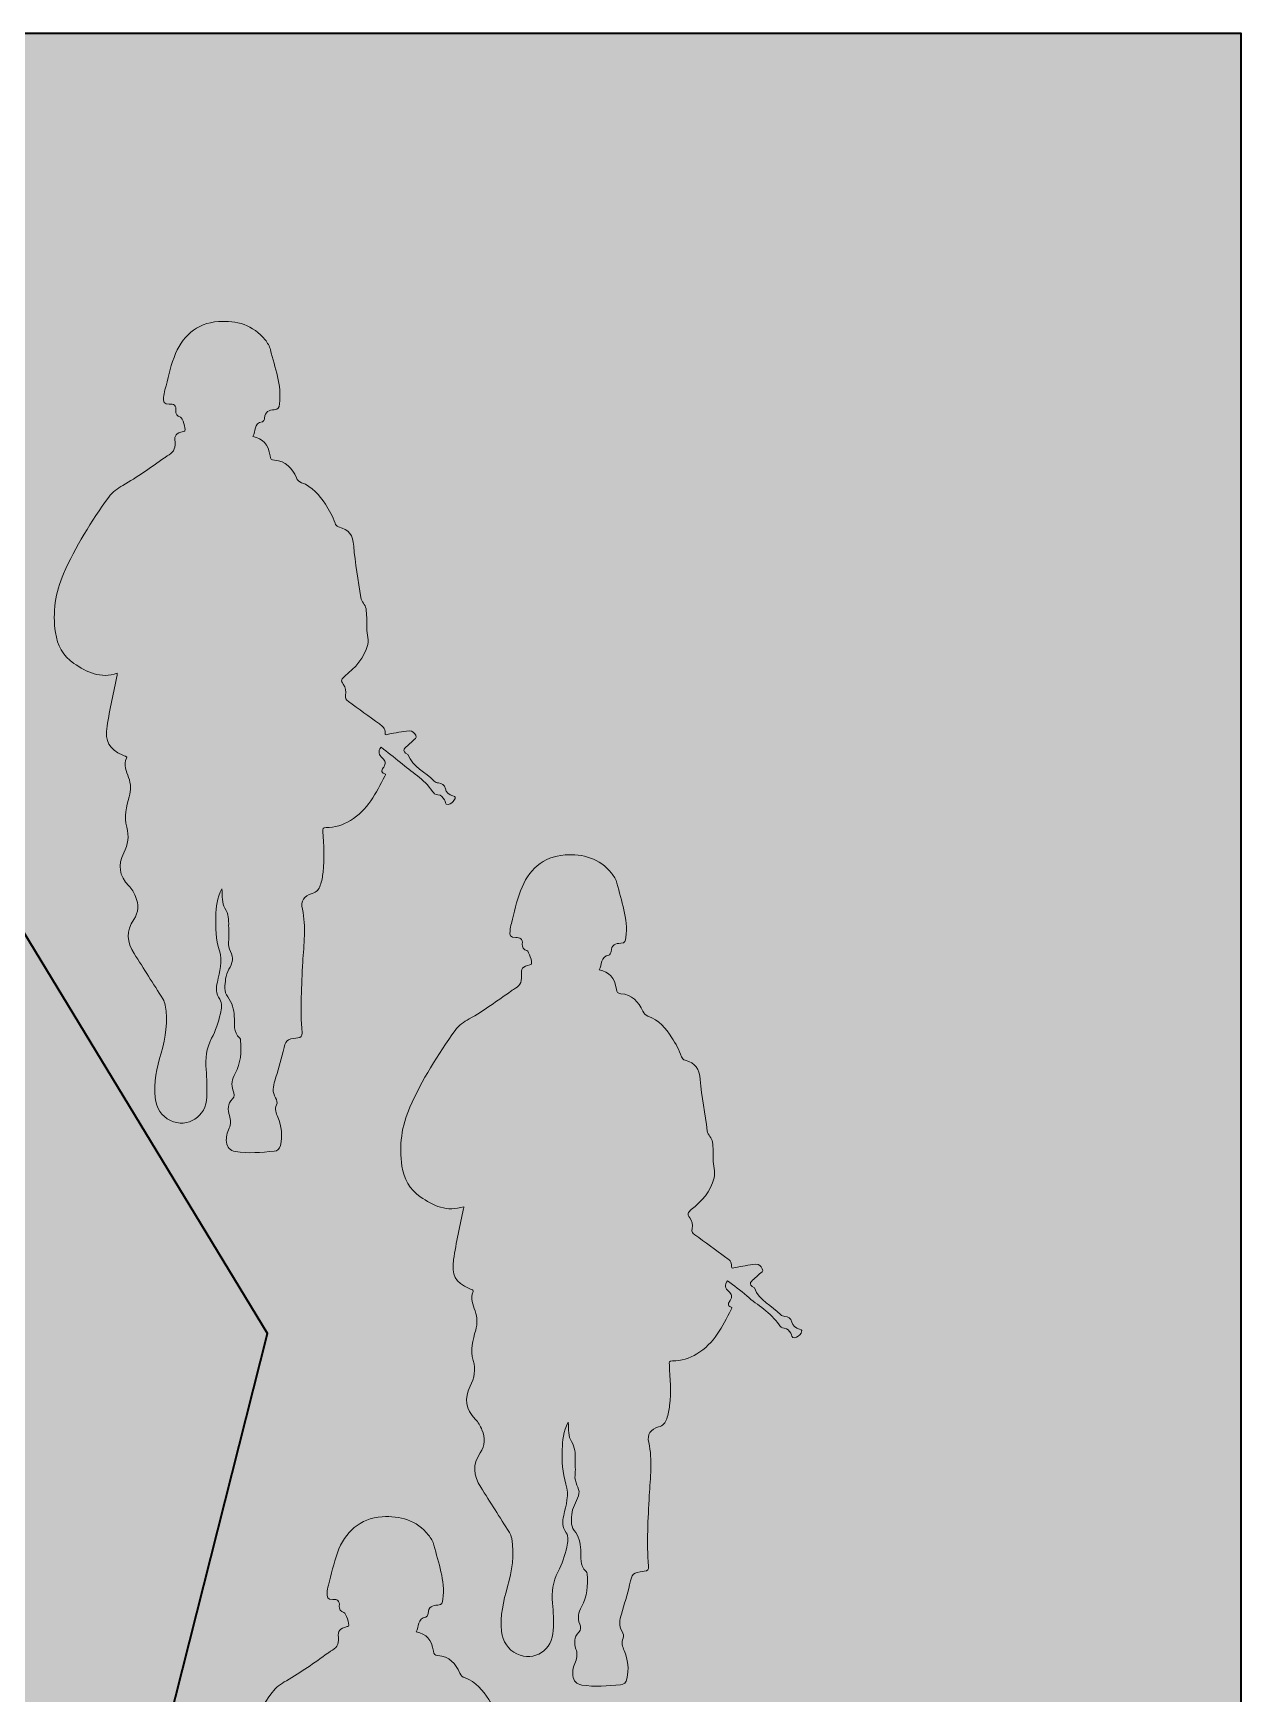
# Model space of a CAD drawing. Header units: centimetres. Extents: x 0 to 30, y -30 to 0.
# Drawn here: x 19.02 to 29.97, y -15.06 to -0.02 of the extents above; entities that cross this region are included whole.
import ezdxf

# ---------------------------------------------------------------- set-up
doc = ezdxf.new("R2010")
doc.units = ezdxf.units.CM
doc.header["$MEASUREMENT"] = 0
doc.layers.add('Layer 1', color=7, linetype='Continuous', lineweight=0)

msp = doc.modelspace()

# ---------------------------------------------------------------- hatches: boundary and pattern name
at = {"layer": 'Layer 1', "transparency": 33554508}
h = msp.add_hatch(color=7, dxfattribs=at)
h.dxf.hatch_style = 2
h.paths.add_polyline_path([(29.968, -30.004), (-0.018, -30.004), (-0.018, -0.018), (29.968, -0.018)])
at = {"layer": 'Layer 1', "transparency": 33554687}
h = msp.add_hatch(color=7, dxfattribs=at)
h.dxf.hatch_style = 2
edge = h.paths.add_edge_path()
edge.add_spline(control_points=[(21.015, -3.672), (21.107, -3.69), (21.154, -3.741), (21.172, -3.848), (21.176, -3.875), (21.18, -3.885), (21.212, -3.887), (21.313, -3.893), (21.371, -3.96), (21.41, -4.045), (21.42, -4.068), (21.432, -4.081), (21.456, -4.09), (21.555, -4.125), (21.618, -4.202), (21.673, -4.286), (21.708, -4.34), (21.739, -4.397), (21.761, -4.457), (21.767, -4.475), (21.774, -4.485), (21.793, -4.49), (21.887, -4.516), (21.923, -4.565), (21.93, -4.664), (21.94, -4.821), (21.974, -4.975), (21.994, -5.131), (21.999, -5.17), (22.036, -5.193), (22.041, -5.233), (22.048, -5.285), (22.048, -5.336), (22.047, -5.387), (22.046, -5.444), (22.068, -5.498), (22.056, -5.555), (22.027, -5.681), (21.942, -5.766), (21.849, -5.844), (21.821, -5.868), (21.807, -5.883), (21.835, -5.917), (21.857, -5.945), (21.862, -5.983), (21.856, -6.016), (21.851, -6.045), (21.86, -6.058), (21.881, -6.072), (21.975, -6.14), (22.069, -6.208), (22.162, -6.276), (22.189, -6.296), (22.219, -6.314), (22.213, -6.359), (22.21, -6.386), (22.236, -6.37), (22.245, -6.368), (22.307, -6.356), (22.369, -6.346), (22.431, -6.339), (22.466, -6.336), (22.478, -6.356), (22.492, -6.379), (22.508, -6.407), (22.478, -6.411), (22.468, -6.425), (22.457, -6.439), (22.442, -6.451), (22.428, -6.463), (22.397, -6.491), (22.352, -6.517), (22.421, -6.553), (22.463, -6.67), (22.582, -6.712), (22.658, -6.795), (22.669, -6.807), (22.683, -6.807), (22.698, -6.811), (22.724, -6.818), (22.753, -6.822), (22.76, -6.863), (22.765, -6.894), (22.793, -6.92), (22.829, -6.927), (22.856, -6.931), (22.852, -6.947), (22.843, -6.962), (22.83, -6.984), (22.81, -7.001), (22.785, -7.005), (22.755, -7.009), (22.762, -6.978), (22.752, -6.964), (22.736, -6.943), (22.723, -6.918), (22.692, -6.918), (22.669, -6.919), (22.652, -6.9), (22.644, -6.888), (22.569, -6.774), (22.449, -6.712), (22.352, -6.625), (22.296, -6.575), (22.235, -6.533), (22.177, -6.487), (22.147, -6.527), (22.155, -6.556), (22.19, -6.586), (22.216, -6.607), (22.223, -6.635), (22.201, -6.668), (22.19, -6.686), (22.166, -6.714), (22.211, -6.728), (22.223, -6.732), (22.214, -6.742), (22.211, -6.749), (22.133, -6.903), (22.055, -7.057), (21.899, -7.151), (21.831, -7.192), (21.758, -7.216), (21.679, -7.215), (21.648, -7.215), (21.649, -7.227), (21.65, -7.251), (21.656, -7.373), (21.667, -7.495), (21.652, -7.618), (21.647, -7.659), (21.64, -7.699), (21.626, -7.738), (21.614, -7.775), (21.593, -7.801), (21.553, -7.813), (21.478, -7.835), (21.447, -7.879), (21.464, -7.954), (21.5, -8.114), (21.477, -8.273), (21.468, -8.433), (21.457, -8.647), (21.443, -8.86), (21.461, -9.074), (21.463, -9.107), (21.453, -9.116), (21.422, -9.12), (21.314, -9.135), (21.315, -9.136), (21.29, -9.243), (21.269, -9.333), (21.242, -9.421), (21.215, -9.51), (21.2, -9.558), (21.188, -9.614), (21.222, -9.665), (21.234, -9.683), (21.24, -9.708), (21.23, -9.728), (21.212, -9.768), (21.225, -9.802), (21.241, -9.839), (21.276, -9.921), (21.285, -10.007), (21.265, -10.096), (21.257, -10.128), (21.241, -10.145), (21.209, -10.148), (21.091, -10.156), (20.974, -10.171), (20.857, -10.151), (20.809, -10.143), (20.782, -10.114), (20.776, -10.065), (20.771, -10.021), (20.782, -9.979), (20.8, -9.94), (20.819, -9.901), (20.815, -9.865), (20.803, -9.825), (20.787, -9.771), (20.784, -9.719), (20.83, -9.673), (20.851, -9.653), (20.849, -9.626), (20.838, -9.599), (20.814, -9.544), (20.827, -9.494), (20.855, -9.443), (20.906, -9.35), (20.914, -9.249), (20.904, -9.145), (20.904, -9.137), (20.902, -9.126), (20.897, -9.122), (20.833, -9.068), (20.852, -8.994), (20.847, -8.925), (20.843, -8.862), (20.829, -8.804), (20.788, -8.75), (20.752, -8.704), (20.762, -8.642), (20.769, -8.586), (20.777, -8.525), (20.821, -8.472), (20.831, -8.417), (20.84, -8.367), (20.786, -8.314), (20.795, -8.25), (20.802, -8.203), (20.796, -8.155), (20.796, -8.106), (20.797, -8.051), (20.797, -7.997), (20.763, -7.946), (20.732, -7.899), (20.741, -7.838), (20.734, -7.77), (20.69, -7.855), (20.681, -7.936), (20.679, -8.017), (20.677, -8.123), (20.68, -8.228), (20.713, -8.331), (20.743, -8.426), (20.714, -8.521), (20.694, -8.615), (20.682, -8.669), (20.677, -8.72), (20.715, -8.771), (20.742, -8.808), (20.73, -8.857), (20.721, -8.901), (20.705, -8.979), (20.678, -9.054), (20.641, -9.124), (20.594, -9.215), (20.583, -9.309), (20.592, -9.408), (20.599, -9.49), (20.601, -9.573), (20.599, -9.656), (20.593, -9.832), (20.425, -9.944), (20.268, -9.869), (20.187, -9.831), (20.141, -9.756), (20.13, -9.665), (20.114, -9.526), (20.146, -9.392), (20.184, -9.259), (20.225, -9.116), (20.248, -8.972), (20.221, -8.823), (20.217, -8.803), (20.211, -8.785), (20.2, -8.768), (20.113, -8.631), (20.027, -8.494), (19.94, -8.357), (19.875, -8.254), (19.864, -8.152), (19.936, -8.047), (19.981, -7.982), (19.983, -7.911), (19.952, -7.839), (19.938, -7.803), (19.918, -7.77), (19.891, -7.743), (19.803, -7.654), (19.79, -7.554), (19.846, -7.444), (19.884, -7.369), (19.897, -7.294), (19.872, -7.21), (19.845, -7.118), (19.869, -7.025), (19.895, -6.936), (19.913, -6.876), (19.91, -6.82), (19.89, -6.762), (19.871, -6.705), (19.841, -6.648), (19.871, -6.585), (19.876, -6.575), (19.868, -6.571), (19.86, -6.568), (19.852, -6.566), (19.844, -6.563), (19.837, -6.559), (19.709, -6.502), (19.674, -6.436), (19.695, -6.297), (19.718, -6.141), (19.752, -5.988), (19.785, -5.834), (19.786, -5.83), (19.786, -5.825), (19.787, -5.817), (19.636, -5.868), (19.511, -5.808), (19.393, -5.727), (19.295, -5.66), (19.244, -5.563), (19.227, -5.449), (19.199, -5.265), (19.225, -5.084), (19.3, -4.915), (19.41, -4.669), (19.551, -4.439), (19.709, -4.22), (19.744, -4.173), (19.788, -4.143), (19.838, -4.115), (19.969, -4.041), (20.09, -3.951), (20.214, -3.865), (20.222, -3.86), (20.23, -3.853), (20.238, -3.848), (20.288, -3.822), (20.316, -3.789), (20.31, -3.724), (20.303, -3.655), (20.319, -3.644), (20.387, -3.625), (20.392, -3.624), (20.398, -3.623), (20.4, -3.619), (20.41, -3.604), (20.377, -3.502), (20.359, -3.497), (20.328, -3.489), (20.314, -3.466), (20.318, -3.438), (20.323, -3.39), (20.296, -3.375), (20.258, -3.379), (20.208, -3.383), (20.203, -3.355), (20.206, -3.318), (20.209, -3.295), (20.213, -3.272), (20.219, -3.25), (20.245, -3.151), (20.265, -3.05), (20.301, -2.955), (20.37, -2.768), (20.501, -2.644), (20.705, -2.63), (20.866, -2.62), (21.019, -2.659), (21.127, -2.796), (21.148, -2.823), (21.167, -2.853), (21.175, -2.887), (21.214, -3.048), (21.279, -3.205), (21.257, -3.377), (21.252, -3.409), (21.249, -3.428), (21.21, -3.43), (21.163, -3.431), (21.123, -3.446), (21.122, -3.506), (21.122, -3.517), (21.111, -3.537), (21.102, -3.538), (21.02, -3.551), (21.044, -3.627), (21.015, -3.672)], knot_values=[0, 0, 0, 0, 1, 1, 1, 2, 2, 2, 3, 3, 3, 4, 4, 4, 5, 5, 5, 6, 6, 6, 7, 7, 7, 8, 8, 8, 9, 9, 9, 10, 10, 10, 11, 11, 11, 12, 12, 12, 13, 13, 13, 14, 14, 14, 15, 15, 15, 16, 16, 16, 17, 17, 17, 18, 18, 18, 19, 19, 19, 20, 20, 20, 21, 21, 21, 22, 22, 22, 23, 23, 23, 24, 24, 24, 25, 25, 25, 26, 26, 26, 27, 27, 27, 28, 28, 28, 29, 29, 29, 30, 30, 30, 31, 31, 31, 32, 32, 32, 33, 33, 33, 34, 34, 34, 35, 35, 35, 36, 36, 36, 37, 37, 37, 38, 38, 38, 39, 39, 39, 40, 40, 40, 41, 41, 41, 42, 42, 42, 43, 43, 43, 44, 44, 44, 45, 45, 45, 46, 46, 46, 47, 47, 47, 48, 48, 48, 49, 49, 49, 50, 50, 50, 51, 51, 51, 52, 52, 52, 53, 53, 53, 54, 54, 54, 55, 55, 55, 56, 56, 56, 57, 57, 57, 58, 58, 58, 59, 59, 59, 60, 60, 60, 61, 61, 61, 62, 62, 62, 63, 63, 63, 64, 64, 64, 65, 65, 65, 66, 66, 66, 67, 67, 67, 68, 68, 68, 69, 69, 69, 70, 70, 70, 71, 71, 71, 72, 72, 72, 73, 73, 73, 74, 74, 74, 75, 75, 75, 76, 76, 76, 77, 77, 77, 78, 78, 78, 79, 79, 79, 80, 80, 80, 81, 81, 81, 82, 82, 82, 83, 83, 83, 84, 84, 84, 85, 85, 85, 86, 86, 86, 87, 87, 87, 88, 88, 88, 89, 89, 89, 90, 90, 90, 91, 91, 91, 92, 92, 92, 93, 93, 93, 94, 94, 94, 95, 95, 95, 96, 96, 96, 97, 97, 97, 98, 98, 98, 99, 99, 99, 100, 100, 100, 101, 101, 101, 102, 102, 102, 103, 103, 103, 104, 104, 104, 105, 105, 105, 106, 106, 106, 107, 107, 107, 108, 108, 108, 109, 109, 109, 110, 110, 110, 111, 111, 111, 112, 112, 112, 113, 113, 113, 114, 114, 114, 115, 115, 115, 116, 116, 116, 117, 117, 117, 118, 118, 118, 119, 119, 119, 120, 120, 120, 121, 121, 121, 122, 122, 122, 123, 123, 123, 124, 124, 124, 124], degree=3, periodic=0)
h = msp.add_hatch(color=7, dxfattribs=at)
h.dxf.hatch_style = 2
h.paths.add_polyline_path([(12.929, -6.932), (10.001, -11.201), (12.929, -24.479), (17.938, -24.479), (21.149, -11.8), (18.189, -6.932)])
h = msp.add_hatch(color=7, dxfattribs=at)
h.dxf.hatch_style = 2
edge = h.paths.add_edge_path()
edge.add_spline(control_points=[(24.154, -8.505), (24.247, -8.523), (24.293, -8.574), (24.311, -8.681), (24.316, -8.708), (24.32, -8.718), (24.351, -8.72), (24.452, -8.727), (24.511, -8.793), (24.55, -8.878), (24.56, -8.901), (24.572, -8.914), (24.596, -8.923), (24.695, -8.958), (24.757, -9.035), (24.812, -9.119), (24.848, -9.173), (24.879, -9.23), (24.9, -9.291), (24.907, -9.308), (24.914, -9.318), (24.933, -9.323), (25.027, -9.349), (25.063, -9.399), (25.069, -9.498), (25.08, -9.655), (25.114, -9.808), (25.134, -9.964), (25.138, -10.003), (25.176, -10.026), (25.181, -10.066), (25.188, -10.118), (25.188, -10.169), (25.187, -10.22), (25.186, -10.277), (25.208, -10.331), (25.195, -10.388), (25.167, -10.514), (25.082, -10.599), (24.989, -10.677), (24.961, -10.701), (24.947, -10.716), (24.974, -10.75), (24.997, -10.778), (25.002, -10.816), (24.996, -10.849), (24.991, -10.878), (25, -10.891), (25.02, -10.905), (25.115, -10.973), (25.208, -11.041), (25.302, -11.109), (25.329, -11.13), (25.359, -11.147), (25.353, -11.192), (25.349, -11.219), (25.375, -11.203), (25.385, -11.201), (25.447, -11.189), (25.508, -11.179), (25.571, -11.172), (25.606, -11.169), (25.618, -11.189), (25.631, -11.212), (25.648, -11.24), (25.618, -11.244), (25.607, -11.258), (25.596, -11.272), (25.582, -11.284), (25.568, -11.296), (25.536, -11.324), (25.492, -11.35), (25.561, -11.386), (25.603, -11.503), (25.721, -11.545), (25.798, -11.628), (25.809, -11.64), (25.823, -11.64), (25.837, -11.644), (25.864, -11.651), (25.893, -11.655), (25.9, -11.696), (25.905, -11.727), (25.933, -11.753), (25.969, -11.76), (25.996, -11.764), (25.992, -11.78), (25.983, -11.795), (25.97, -11.817), (25.95, -11.834), (25.925, -11.838), (25.895, -11.842), (25.902, -11.811), (25.891, -11.797), (25.876, -11.776), (25.863, -11.751), (25.831, -11.752), (25.808, -11.752), (25.792, -11.733), (25.784, -11.721), (25.709, -11.607), (25.589, -11.545), (25.491, -11.458), (25.436, -11.408), (25.375, -11.366), (25.317, -11.321), (25.287, -11.36), (25.295, -11.389), (25.33, -11.419), (25.355, -11.44), (25.362, -11.468), (25.341, -11.501), (25.329, -11.519), (25.306, -11.547), (25.351, -11.561), (25.362, -11.565), (25.354, -11.575), (25.35, -11.582), (25.273, -11.736), (25.195, -11.89), (25.039, -11.984), (24.971, -12.025), (24.898, -12.049), (24.818, -12.048), (24.788, -12.048), (24.788, -12.06), (24.79, -12.084), (24.796, -12.206), (24.807, -12.328), (24.792, -12.451), (24.787, -12.492), (24.78, -12.532), (24.766, -12.571), (24.753, -12.608), (24.733, -12.634), (24.693, -12.646), (24.618, -12.668), (24.587, -12.712), (24.603, -12.787), (24.639, -12.947), (24.617, -13.106), (24.608, -13.266), (24.597, -13.48), (24.583, -13.693), (24.6, -13.907), (24.603, -13.94), (24.593, -13.949), (24.562, -13.953), (24.454, -13.968), (24.455, -13.969), (24.43, -14.076), (24.408, -14.166), (24.382, -14.254), (24.355, -14.343), (24.34, -14.391), (24.328, -14.447), (24.362, -14.499), (24.374, -14.516), (24.379, -14.541), (24.37, -14.561), (24.351, -14.601), (24.365, -14.635), (24.381, -14.672), (24.415, -14.754), (24.425, -14.84), (24.405, -14.929), (24.397, -14.961), (24.381, -14.978), (24.348, -14.981), (24.231, -14.989), (24.114, -15.004), (23.996, -14.984), (23.948, -14.976), (23.921, -14.947), (23.916, -14.899), (23.91, -14.854), (23.921, -14.812), (23.94, -14.773), (23.958, -14.734), (23.955, -14.698), (23.943, -14.658), (23.926, -14.604), (23.924, -14.552), (23.969, -14.506), (23.99, -14.486), (23.989, -14.459), (23.978, -14.432), (23.954, -14.377), (23.966, -14.327), (23.994, -14.276), (24.046, -14.183), (24.054, -14.082), (24.044, -13.978), (24.043, -13.97), (24.042, -13.959), (24.036, -13.955), (23.973, -13.901), (23.992, -13.827), (23.987, -13.758), (23.983, -13.695), (23.969, -13.637), (23.927, -13.583), (23.891, -13.537), (23.902, -13.475), (23.909, -13.419), (23.916, -13.358), (23.961, -13.305), (23.971, -13.25), (23.979, -13.2), (23.926, -13.147), (23.935, -13.084), (23.941, -13.036), (23.936, -12.988), (23.936, -12.94), (23.937, -12.884), (23.937, -12.831), (23.903, -12.779), (23.872, -12.732), (23.88, -12.671), (23.873, -12.603), (23.83, -12.688), (23.821, -12.769), (23.819, -12.85), (23.816, -12.956), (23.82, -13.061), (23.853, -13.165), (23.883, -13.259), (23.854, -13.354), (23.833, -13.448), (23.821, -13.502), (23.817, -13.553), (23.854, -13.604), (23.882, -13.641), (23.87, -13.69), (23.861, -13.734), (23.844, -13.812), (23.818, -13.887), (23.781, -13.957), (23.733, -14.048), (23.722, -14.142), (23.732, -14.241), (23.739, -14.323), (23.741, -14.406), (23.738, -14.489), (23.733, -14.665), (23.565, -14.777), (23.408, -14.703), (23.327, -14.664), (23.281, -14.589), (23.27, -14.498), (23.254, -14.359), (23.286, -14.225), (23.324, -14.092), (23.365, -13.949), (23.388, -13.805), (23.361, -13.656), (23.357, -13.636), (23.35, -13.618), (23.34, -13.601), (23.253, -13.464), (23.167, -13.327), (23.08, -13.19), (23.014, -13.087), (23.004, -12.985), (23.076, -12.88), (23.121, -12.815), (23.122, -12.744), (23.092, -12.672), (23.077, -12.636), (23.058, -12.603), (23.031, -12.576), (22.943, -12.487), (22.93, -12.387), (22.985, -12.277), (23.023, -12.202), (23.037, -12.127), (23.012, -12.043), (22.985, -11.951), (23.009, -11.858), (23.035, -11.769), (23.052, -11.709), (23.05, -11.653), (23.03, -11.595), (23.011, -11.538), (22.981, -11.481), (23.011, -11.418), (23.016, -11.408), (23.008, -11.404), (22.999, -11.401), (22.992, -11.399), (22.984, -11.396), (22.976, -11.392), (22.848, -11.335), (22.814, -11.269), (22.835, -11.13), (22.858, -10.974), (22.891, -10.821), (22.925, -10.667), (22.926, -10.663), (22.926, -10.658), (22.927, -10.65), (22.775, -10.701), (22.651, -10.642), (22.532, -10.56), (22.435, -10.493), (22.383, -10.396), (22.366, -10.283), (22.339, -10.098), (22.364, -9.917), (22.439, -9.749), (22.549, -9.502), (22.69, -9.272), (22.849, -9.053), (22.883, -9.006), (22.927, -8.976), (22.977, -8.948), (23.109, -8.874), (23.23, -8.784), (23.354, -8.698), (23.362, -8.693), (23.369, -8.686), (23.378, -8.681), (23.428, -8.655), (23.456, -8.622), (23.45, -8.557), (23.443, -8.488), (23.459, -8.477), (23.527, -8.458), (23.531, -8.457), (23.537, -8.456), (23.54, -8.452), (23.55, -8.437), (23.517, -8.335), (23.499, -8.33), (23.468, -8.322), (23.454, -8.299), (23.457, -8.271), (23.463, -8.223), (23.436, -8.208), (23.398, -8.212), (23.348, -8.216), (23.342, -8.188), (23.346, -8.151), (23.348, -8.128), (23.352, -8.105), (23.358, -8.083), (23.385, -7.984), (23.405, -7.883), (23.441, -7.788), (23.51, -7.601), (23.641, -7.477), (23.845, -7.463), (24.006, -7.453), (24.158, -7.492), (24.266, -7.629), (24.288, -7.656), (24.306, -7.686), (24.315, -7.72), (24.354, -7.881), (24.418, -8.038), (24.396, -8.21), (24.392, -8.242), (24.389, -8.261), (24.35, -8.263), (24.303, -8.264), (24.263, -8.279), (24.262, -8.339), (24.262, -8.35), (24.25, -8.37), (24.242, -8.371), (24.16, -8.384), (24.183, -8.46), (24.154, -8.505)], knot_values=[0, 0, 0, 0, 1, 1, 1, 2, 2, 2, 3, 3, 3, 4, 4, 4, 5, 5, 5, 6, 6, 6, 7, 7, 7, 8, 8, 8, 9, 9, 9, 10, 10, 10, 11, 11, 11, 12, 12, 12, 13, 13, 13, 14, 14, 14, 15, 15, 15, 16, 16, 16, 17, 17, 17, 18, 18, 18, 19, 19, 19, 20, 20, 20, 21, 21, 21, 22, 22, 22, 23, 23, 23, 24, 24, 24, 25, 25, 25, 26, 26, 26, 27, 27, 27, 28, 28, 28, 29, 29, 29, 30, 30, 30, 31, 31, 31, 32, 32, 32, 33, 33, 33, 34, 34, 34, 35, 35, 35, 36, 36, 36, 37, 37, 37, 38, 38, 38, 39, 39, 39, 40, 40, 40, 41, 41, 41, 42, 42, 42, 43, 43, 43, 44, 44, 44, 45, 45, 45, 46, 46, 46, 47, 47, 47, 48, 48, 48, 49, 49, 49, 50, 50, 50, 51, 51, 51, 52, 52, 52, 53, 53, 53, 54, 54, 54, 55, 55, 55, 56, 56, 56, 57, 57, 57, 58, 58, 58, 59, 59, 59, 60, 60, 60, 61, 61, 61, 62, 62, 62, 63, 63, 63, 64, 64, 64, 65, 65, 65, 66, 66, 66, 67, 67, 67, 68, 68, 68, 69, 69, 69, 70, 70, 70, 71, 71, 71, 72, 72, 72, 73, 73, 73, 74, 74, 74, 75, 75, 75, 76, 76, 76, 77, 77, 77, 78, 78, 78, 79, 79, 79, 80, 80, 80, 81, 81, 81, 82, 82, 82, 83, 83, 83, 84, 84, 84, 85, 85, 85, 86, 86, 86, 87, 87, 87, 88, 88, 88, 89, 89, 89, 90, 90, 90, 91, 91, 91, 92, 92, 92, 93, 93, 93, 94, 94, 94, 95, 95, 95, 96, 96, 96, 97, 97, 97, 98, 98, 98, 99, 99, 99, 100, 100, 100, 101, 101, 101, 102, 102, 102, 103, 103, 103, 104, 104, 104, 105, 105, 105, 106, 106, 106, 107, 107, 107, 108, 108, 108, 109, 109, 109, 110, 110, 110, 111, 111, 111, 112, 112, 112, 113, 113, 113, 114, 114, 114, 115, 115, 115, 116, 116, 116, 117, 117, 117, 118, 118, 118, 119, 119, 119, 120, 120, 120, 121, 121, 121, 122, 122, 122, 123, 123, 123, 124, 124, 124, 124], degree=3, periodic=0)
h = msp.add_hatch(color=7, dxfattribs=at)
h.dxf.hatch_style = 2
edge = h.paths.add_edge_path()
edge.add_spline(control_points=[(22.496, -14.502), (22.589, -14.52), (22.635, -14.571), (22.653, -14.678), (22.658, -14.705), (22.662, -14.716), (22.693, -14.718), (22.794, -14.724), (22.853, -14.79), (22.892, -14.876), (22.902, -14.899), (22.914, -14.911), (22.938, -14.92), (23.036, -14.955), (23.099, -15.032), (23.154, -15.116), (23.19, -15.17), (23.221, -15.227), (23.242, -15.288), (23.248, -15.305), (23.256, -15.315), (23.275, -15.32), (23.369, -15.346), (23.405, -15.396), (23.411, -15.495), (23.422, -15.652), (23.456, -15.806), (23.476, -15.961), (23.48, -16), (23.518, -16.023), (23.523, -16.064), (23.53, -16.115), (23.53, -16.166), (23.529, -16.217), (23.528, -16.274), (23.55, -16.328), (23.537, -16.385), (23.509, -16.511), (23.424, -16.596), (23.331, -16.674), (23.303, -16.698), (23.288, -16.713), (23.316, -16.747), (23.339, -16.775), (23.344, -16.813), (23.338, -16.846), (23.333, -16.875), (23.342, -16.888), (23.362, -16.903), (23.457, -16.97), (23.55, -17.038), (23.644, -17.107), (23.671, -17.127), (23.701, -17.144), (23.695, -17.189), (23.691, -17.217), (23.717, -17.201), (23.727, -17.199), (23.789, -17.186), (23.85, -17.176), (23.913, -17.17), (23.948, -17.166), (23.96, -17.186), (23.973, -17.209), (23.99, -17.237), (23.96, -17.242), (23.949, -17.255), (23.938, -17.27), (23.924, -17.281), (23.91, -17.293), (23.878, -17.321), (23.834, -17.347), (23.903, -17.383), (23.945, -17.5), (24.063, -17.542), (24.14, -17.625), (24.151, -17.637), (24.165, -17.637), (24.179, -17.641), (24.206, -17.648), (24.235, -17.652), (24.242, -17.693), (24.247, -17.724), (24.275, -17.75), (24.311, -17.757), (24.338, -17.762), (24.334, -17.777), (24.325, -17.792), (24.312, -17.814), (24.292, -17.831), (24.267, -17.835), (24.237, -17.84), (24.244, -17.809), (24.233, -17.794), (24.218, -17.773), (24.205, -17.748), (24.173, -17.749), (24.15, -17.749), (24.134, -17.73), (24.126, -17.718), (24.051, -17.605), (23.931, -17.542), (23.833, -17.455), (23.778, -17.406), (23.717, -17.363), (23.659, -17.318), (23.629, -17.357), (23.637, -17.387), (23.672, -17.416), (23.697, -17.438), (23.704, -17.465), (23.683, -17.498), (23.671, -17.516), (23.648, -17.545), (23.693, -17.559), (23.704, -17.562), (23.696, -17.573), (23.692, -17.579), (23.615, -17.734), (23.537, -17.888), (23.381, -17.981), (23.313, -18.022), (23.24, -18.047), (23.16, -18.046), (23.13, -18.045), (23.13, -18.058), (23.131, -18.081), (23.138, -18.203), (23.149, -18.325), (23.134, -18.448), (23.129, -18.489), (23.122, -18.529), (23.108, -18.569), (23.095, -18.605), (23.074, -18.631), (23.035, -18.643), (22.96, -18.665), (22.929, -18.709), (22.945, -18.784), (22.981, -18.944), (22.959, -19.104), (22.95, -19.264), (22.939, -19.477), (22.925, -19.69), (22.942, -19.904), (22.945, -19.938), (22.935, -19.946), (22.904, -19.95), (22.796, -19.965), (22.797, -19.966), (22.772, -20.073), (22.75, -20.163), (22.724, -20.251), (22.697, -20.34), (22.682, -20.388), (22.67, -20.445), (22.704, -20.496), (22.716, -20.514), (22.721, -20.538), (22.712, -20.558), (22.693, -20.598), (22.707, -20.632), (22.723, -20.669), (22.757, -20.752), (22.767, -20.838), (22.746, -20.926), (22.739, -20.958), (22.723, -20.976), (22.69, -20.978), (22.573, -20.986), (22.456, -21.001), (22.338, -20.982), (22.29, -20.974), (22.263, -20.944), (22.258, -20.896), (22.252, -20.851), (22.263, -20.809), (22.281, -20.771), (22.3, -20.731), (22.297, -20.695), (22.285, -20.656), (22.268, -20.601), (22.266, -20.549), (22.311, -20.504), (22.332, -20.483), (22.331, -20.456), (22.32, -20.43), (22.296, -20.375), (22.308, -20.324), (22.336, -20.273), (22.388, -20.18), (22.396, -20.079), (22.386, -19.975), (22.385, -19.967), (22.384, -19.957), (22.378, -19.952), (22.315, -19.898), (22.334, -19.824), (22.329, -19.755), (22.325, -19.692), (22.311, -19.634), (22.269, -19.58), (22.233, -19.534), (22.244, -19.472), (22.251, -19.416), (22.258, -19.355), (22.303, -19.303), (22.313, -19.247), (22.321, -19.198), (22.268, -19.144), (22.277, -19.081), (22.283, -19.034), (22.277, -18.985), (22.278, -18.937), (22.279, -18.881), (22.279, -18.828), (22.245, -18.776), (22.213, -18.729), (22.222, -18.668), (22.215, -18.6), (22.172, -18.685), (22.163, -18.766), (22.161, -18.848), (22.158, -18.953), (22.162, -19.058), (22.195, -19.162), (22.225, -19.256), (22.196, -19.352), (22.175, -19.445), (22.163, -19.5), (22.159, -19.55), (22.196, -19.601), (22.224, -19.638), (22.212, -19.687), (22.203, -19.731), (22.186, -19.809), (22.16, -19.884), (22.123, -19.954), (22.075, -20.045), (22.064, -20.139), (22.074, -20.238), (22.081, -20.321), (22.083, -20.403), (22.08, -20.486), (22.075, -20.662), (21.907, -20.774), (21.749, -20.7), (21.669, -20.662), (21.622, -20.586), (21.612, -20.495), (21.596, -20.356), (21.628, -20.222), (21.666, -20.09), (21.707, -19.947), (21.729, -19.802), (21.703, -19.654), (21.699, -19.634), (21.692, -19.616), (21.682, -19.599), (21.595, -19.462), (21.509, -19.324), (21.422, -19.188), (21.356, -19.085), (21.346, -18.982), (21.418, -18.877), (21.462, -18.812), (21.464, -18.741), (21.434, -18.669), (21.419, -18.634), (21.4, -18.6), (21.373, -18.573), (21.285, -18.484), (21.272, -18.385), (21.327, -18.274), (21.365, -18.199), (21.378, -18.124), (21.354, -18.04), (21.327, -17.948), (21.351, -17.855), (21.377, -17.767), (21.394, -17.706), (21.392, -17.65), (21.372, -17.592), (21.353, -17.535), (21.323, -17.478), (21.353, -17.416), (21.358, -17.405), (21.349, -17.402), (21.341, -17.399), (21.333, -17.396), (21.326, -17.393), (21.318, -17.389), (21.19, -17.332), (21.156, -17.267), (21.177, -17.127), (21.2, -16.971), (21.233, -16.818), (21.267, -16.665), (21.267, -16.66), (21.268, -16.656), (21.269, -16.647), (21.117, -16.698), (20.993, -16.639), (20.874, -16.557), (20.777, -16.49), (20.725, -16.393), (20.708, -16.28), (20.681, -16.095), (20.706, -15.914), (20.781, -15.746), (20.891, -15.499), (21.032, -15.269), (21.191, -15.051), (21.225, -15.004), (21.269, -14.973), (21.319, -14.945), (21.451, -14.872), (21.572, -14.781), (21.695, -14.696), (21.704, -14.69), (21.711, -14.683), (21.72, -14.678), (21.77, -14.652), (21.798, -14.619), (21.791, -14.555), (21.785, -14.486), (21.801, -14.474), (21.869, -14.455), (21.873, -14.454), (21.879, -14.453), (21.882, -14.45), (21.892, -14.435), (21.859, -14.332), (21.841, -14.327), (21.81, -14.319), (21.796, -14.297), (21.799, -14.269), (21.805, -14.22), (21.778, -14.206), (21.74, -14.209), (21.69, -14.213), (21.684, -14.185), (21.688, -14.148), (21.69, -14.126), (21.694, -14.103), (21.7, -14.08), (21.727, -13.982), (21.747, -13.881), (21.782, -13.785), (21.852, -13.598), (21.983, -13.474), (22.187, -13.46), (22.348, -13.45), (22.5, -13.489), (22.608, -13.626), (22.63, -13.654), (22.648, -13.683), (22.657, -13.718), (22.696, -13.879), (22.76, -14.035), (22.738, -14.207), (22.734, -14.239), (22.73, -14.259), (22.692, -14.26), (22.645, -14.262), (22.605, -14.276), (22.604, -14.336), (22.604, -14.347), (22.592, -14.367), (22.584, -14.369), (22.502, -14.381), (22.525, -14.457), (22.496, -14.502)], knot_values=[0, 0, 0, 0, 1, 1, 1, 2, 2, 2, 3, 3, 3, 4, 4, 4, 5, 5, 5, 6, 6, 6, 7, 7, 7, 8, 8, 8, 9, 9, 9, 10, 10, 10, 11, 11, 11, 12, 12, 12, 13, 13, 13, 14, 14, 14, 15, 15, 15, 16, 16, 16, 17, 17, 17, 18, 18, 18, 19, 19, 19, 20, 20, 20, 21, 21, 21, 22, 22, 22, 23, 23, 23, 24, 24, 24, 25, 25, 25, 26, 26, 26, 27, 27, 27, 28, 28, 28, 29, 29, 29, 30, 30, 30, 31, 31, 31, 32, 32, 32, 33, 33, 33, 34, 34, 34, 35, 35, 35, 36, 36, 36, 37, 37, 37, 38, 38, 38, 39, 39, 39, 40, 40, 40, 41, 41, 41, 42, 42, 42, 43, 43, 43, 44, 44, 44, 45, 45, 45, 46, 46, 46, 47, 47, 47, 48, 48, 48, 49, 49, 49, 50, 50, 50, 51, 51, 51, 52, 52, 52, 53, 53, 53, 54, 54, 54, 55, 55, 55, 56, 56, 56, 57, 57, 57, 58, 58, 58, 59, 59, 59, 60, 60, 60, 61, 61, 61, 62, 62, 62, 63, 63, 63, 64, 64, 64, 65, 65, 65, 66, 66, 66, 67, 67, 67, 68, 68, 68, 69, 69, 69, 70, 70, 70, 71, 71, 71, 72, 72, 72, 73, 73, 73, 74, 74, 74, 75, 75, 75, 76, 76, 76, 77, 77, 77, 78, 78, 78, 79, 79, 79, 80, 80, 80, 81, 81, 81, 82, 82, 82, 83, 83, 83, 84, 84, 84, 85, 85, 85, 86, 86, 86, 87, 87, 87, 88, 88, 88, 89, 89, 89, 90, 90, 90, 91, 91, 91, 92, 92, 92, 93, 93, 93, 94, 94, 94, 95, 95, 95, 96, 96, 96, 97, 97, 97, 98, 98, 98, 99, 99, 99, 100, 100, 100, 101, 101, 101, 102, 102, 102, 103, 103, 103, 104, 104, 104, 105, 105, 105, 106, 106, 106, 107, 107, 107, 108, 108, 108, 109, 109, 109, 110, 110, 110, 111, 111, 111, 112, 112, 112, 113, 113, 113, 114, 114, 114, 115, 115, 115, 116, 116, 116, 117, 117, 117, 118, 118, 118, 119, 119, 119, 120, 120, 120, 121, 121, 121, 122, 122, 122, 123, 123, 123, 124, 124, 124, 124], degree=3, periodic=0)

# ---------------------------------------------------------------- linework, layer by layer
at = {"layer": 'Layer 1', "color": 7, "lineweight": 35}
for points in [[(29.968, -30.004), (-0.018, -30.004), (-0.018, -0.018), (29.968, -0.018)], [(12.929, -6.932), (10.001, -11.201), (12.929, -24.479), (17.938, -24.479), (21.149, -11.8), (18.189, -6.932)]]:
    msp.add_lwpolyline(points, close=True, dxfattribs=at)
at = {"layer": 'Layer 1'}
for points in [[(21.015, -3.672), (21.107, -3.69), (21.154, -3.741), (21.172, -3.848), (21.176, -3.875), (21.18, -3.885), (21.212, -3.887), (21.313, -3.893), (21.371, -3.96), (21.41, -4.045), (21.42, -4.068), (21.432, -4.081), (21.456, -4.09), (21.555, -4.125), (21.618, -4.202), (21.673, -4.286), (21.708, -4.34), (21.739, -4.397), (21.761, -4.457), (21.767, -4.475), (21.774, -4.485), (21.793, -4.49), (21.887, -4.516), (21.923, -4.565), (21.93, -4.664), (21.94, -4.821), (21.974, -4.975), (21.994, -5.131), (21.999, -5.17), (22.036, -5.193), (22.041, -5.233), (22.048, -5.285), (22.048, -5.336), (22.047, -5.387), (22.046, -5.444), (22.068, -5.498), (22.056, -5.555), (22.027, -5.681), (21.942, -5.766), (21.849, -5.844), (21.821, -5.868), (21.807, -5.883), (21.835, -5.917), (21.857, -5.945), (21.862, -5.983), (21.856, -6.016), (21.851, -6.045), (21.86, -6.058), (21.881, -6.072), (21.975, -6.14), (22.069, -6.208), (22.162, -6.276), (22.189, -6.296), (22.219, -6.314), (22.213, -6.359), (22.21, -6.386), (22.236, -6.37), (22.245, -6.368), (22.307, -6.356), (22.369, -6.346), (22.431, -6.339), (22.466, -6.336), (22.478, -6.356), (22.492, -6.379), (22.508, -6.407), (22.478, -6.411), (22.468, -6.425), (22.457, -6.439), (22.442, -6.451), (22.428, -6.463), (22.397, -6.491), (22.352, -6.517), (22.421, -6.553), (22.463, -6.67), (22.582, -6.712), (22.658, -6.795), (22.669, -6.807), (22.683, -6.807), (22.698, -6.811), (22.724, -6.818), (22.753, -6.822), (22.76, -6.863), (22.765, -6.894), (22.793, -6.92), (22.829, -6.927), (22.856, -6.931), (22.852, -6.947), (22.843, -6.962), (22.83, -6.984), (22.81, -7.001), (22.785, -7.005), (22.755, -7.009), (22.762, -6.978), (22.752, -6.964), (22.736, -6.943), (22.723, -6.918), (22.692, -6.918), (22.669, -6.919), (22.652, -6.9), (22.644, -6.888), (22.569, -6.774), (22.449, -6.712), (22.352, -6.625), (22.296, -6.575), (22.235, -6.533), (22.177, -6.487), (22.147, -6.527), (22.155, -6.556), (22.19, -6.586), (22.216, -6.607), (22.223, -6.635), (22.201, -6.668), (22.19, -6.686), (22.166, -6.714), (22.211, -6.728), (22.223, -6.732), (22.214, -6.742), (22.211, -6.749), (22.133, -6.903), (22.055, -7.057), (21.899, -7.151), (21.831, -7.192), (21.758, -7.216), (21.679, -7.215), (21.648, -7.215), (21.649, -7.227), (21.65, -7.251), (21.656, -7.373), (21.667, -7.495), (21.652, -7.618), (21.647, -7.659), (21.64, -7.699), (21.626, -7.738), (21.614, -7.775), (21.593, -7.801), (21.553, -7.813), (21.478, -7.835), (21.447, -7.879), (21.464, -7.954), (21.5, -8.114), (21.477, -8.273), (21.468, -8.433), (21.457, -8.647), (21.443, -8.86), (21.461, -9.074), (21.463, -9.107), (21.453, -9.116), (21.422, -9.12), (21.314, -9.135), (21.315, -9.136), (21.29, -9.243), (21.269, -9.333), (21.242, -9.421), (21.215, -9.51), (21.2, -9.558), (21.188, -9.614), (21.222, -9.665), (21.234, -9.683), (21.24, -9.708), (21.23, -9.728), (21.212, -9.768), (21.225, -9.802), (21.241, -9.839), (21.276, -9.921), (21.285, -10.007), (21.265, -10.096), (21.257, -10.128), (21.241, -10.145), (21.209, -10.148), (21.091, -10.156), (20.974, -10.171), (20.857, -10.151), (20.809, -10.143), (20.782, -10.114), (20.776, -10.065), (20.771, -10.021), (20.782, -9.979), (20.8, -9.94), (20.819, -9.901), (20.815, -9.865), (20.803, -9.825), (20.787, -9.771), (20.784, -9.719), (20.83, -9.673), (20.851, -9.653), (20.849, -9.626), (20.838, -9.599), (20.814, -9.544), (20.827, -9.494), (20.855, -9.443), (20.906, -9.35), (20.914, -9.249), (20.904, -9.145), (20.904, -9.137), (20.902, -9.126), (20.897, -9.122), (20.833, -9.068), (20.852, -8.994), (20.847, -8.925), (20.843, -8.862), (20.829, -8.804), (20.788, -8.75), (20.752, -8.704), (20.762, -8.642), (20.769, -8.586), (20.777, -8.525), (20.821, -8.472), (20.831, -8.417), (20.84, -8.367), (20.786, -8.314), (20.795, -8.25), (20.802, -8.203), (20.796, -8.155), (20.796, -8.106), (20.797, -8.051), (20.797, -7.997), (20.763, -7.946), (20.732, -7.899), (20.741, -7.838), (20.734, -7.77), (20.69, -7.855), (20.681, -7.936), (20.679, -8.017), (20.677, -8.123), (20.68, -8.228), (20.713, -8.331), (20.743, -8.426), (20.714, -8.521), (20.694, -8.615), (20.682, -8.669), (20.677, -8.72), (20.715, -8.771), (20.742, -8.808), (20.73, -8.857), (20.721, -8.901), (20.705, -8.979), (20.678, -9.054), (20.641, -9.124), (20.594, -9.215), (20.583, -9.309), (20.592, -9.408), (20.599, -9.49), (20.601, -9.573), (20.599, -9.656), (20.593, -9.832), (20.425, -9.944), (20.268, -9.869), (20.187, -9.831), (20.141, -9.756), (20.13, -9.665), (20.114, -9.526), (20.146, -9.392), (20.184, -9.259), (20.225, -9.116), (20.248, -8.972), (20.221, -8.823), (20.217, -8.803), (20.211, -8.785), (20.2, -8.768), (20.113, -8.631), (20.027, -8.494), (19.94, -8.357), (19.875, -8.254), (19.864, -8.152), (19.936, -8.047), (19.981, -7.982), (19.983, -7.911), (19.952, -7.839), (19.938, -7.803), (19.918, -7.77), (19.891, -7.743), (19.803, -7.654), (19.79, -7.554), (19.846, -7.444), (19.884, -7.369), (19.897, -7.294), (19.872, -7.21), (19.845, -7.118), (19.869, -7.025), (19.895, -6.936), (19.913, -6.876), (19.91, -6.82), (19.89, -6.762), (19.871, -6.705), (19.841, -6.648), (19.871, -6.585), (19.876, -6.575), (19.868, -6.571), (19.86, -6.568), (19.852, -6.566), (19.844, -6.563), (19.837, -6.559), (19.709, -6.502), (19.674, -6.436), (19.695, -6.297), (19.718, -6.141), (19.752, -5.988), (19.785, -5.834), (19.786, -5.83), (19.786, -5.825), (19.787, -5.817), (19.636, -5.868), (19.511, -5.808), (19.393, -5.727), (19.295, -5.66), (19.244, -5.563), (19.227, -5.449), (19.199, -5.265), (19.225, -5.084), (19.3, -4.915), (19.41, -4.669), (19.551, -4.439), (19.709, -4.22), (19.744, -4.173), (19.788, -4.143), (19.838, -4.115), (19.969, -4.041), (20.09, -3.951), (20.214, -3.865), (20.222, -3.86), (20.23, -3.853), (20.238, -3.848), (20.288, -3.822), (20.316, -3.789), (20.31, -3.724), (20.303, -3.655), (20.319, -3.644), (20.387, -3.625), (20.392, -3.624), (20.398, -3.623), (20.4, -3.619), (20.41, -3.604), (20.377, -3.502), (20.359, -3.497), (20.328, -3.489), (20.314, -3.466), (20.318, -3.438), (20.323, -3.39), (20.296, -3.375), (20.258, -3.379), (20.208, -3.383), (20.203, -3.355), (20.206, -3.318), (20.209, -3.295), (20.213, -3.272), (20.219, -3.25), (20.245, -3.151), (20.265, -3.05), (20.301, -2.955), (20.37, -2.768), (20.501, -2.644), (20.705, -2.63), (20.866, -2.62), (21.019, -2.659), (21.127, -2.796), (21.148, -2.823), (21.167, -2.853), (21.175, -2.887), (21.214, -3.048), (21.279, -3.205), (21.257, -3.377), (21.252, -3.409), (21.249, -3.428), (21.21, -3.43), (21.163, -3.431), (21.123, -3.446), (21.122, -3.506), (21.122, -3.517), (21.111, -3.537), (21.102, -3.538), (21.02, -3.551), (21.044, -3.627), (21.015, -3.672)], [(24.154, -8.505), (24.247, -8.523), (24.293, -8.574), (24.311, -8.681), (24.316, -8.708), (24.32, -8.718), (24.351, -8.72), (24.452, -8.727), (24.511, -8.793), (24.55, -8.878), (24.56, -8.901), (24.572, -8.914), (24.596, -8.923), (24.695, -8.958), (24.757, -9.035), (24.812, -9.119), (24.848, -9.173), (24.879, -9.23), (24.9, -9.291), (24.907, -9.308), (24.914, -9.318), (24.933, -9.323), (25.027, -9.349), (25.063, -9.399), (25.069, -9.498), (25.08, -9.655), (25.114, -9.808), (25.134, -9.964), (25.138, -10.003), (25.176, -10.026), (25.181, -10.066), (25.188, -10.118), (25.188, -10.169), (25.187, -10.22), (25.186, -10.277), (25.208, -10.331), (25.195, -10.388), (25.167, -10.514), (25.082, -10.599), (24.989, -10.677), (24.961, -10.701), (24.947, -10.716), (24.974, -10.75), (24.997, -10.778), (25.002, -10.816), (24.996, -10.849), (24.991, -10.878), (25, -10.891), (25.02, -10.905), (25.115, -10.973), (25.208, -11.041), (25.302, -11.109), (25.329, -11.13), (25.359, -11.147), (25.353, -11.192), (25.349, -11.219), (25.375, -11.203), (25.385, -11.201), (25.447, -11.189), (25.508, -11.179), (25.571, -11.172), (25.606, -11.169), (25.618, -11.189), (25.631, -11.212), (25.648, -11.24), (25.618, -11.244), (25.607, -11.258), (25.596, -11.272), (25.582, -11.284), (25.568, -11.296), (25.536, -11.324), (25.492, -11.35), (25.561, -11.386), (25.603, -11.503), (25.721, -11.545), (25.798, -11.628), (25.809, -11.64), (25.823, -11.64), (25.837, -11.644), (25.864, -11.651), (25.893, -11.655), (25.9, -11.696), (25.905, -11.727), (25.933, -11.753), (25.969, -11.76), (25.996, -11.764), (25.992, -11.78), (25.983, -11.795), (25.97, -11.817), (25.95, -11.834), (25.925, -11.838), (25.895, -11.842), (25.902, -11.811), (25.891, -11.797), (25.876, -11.776), (25.863, -11.751), (25.831, -11.752), (25.808, -11.752), (25.792, -11.733), (25.784, -11.721), (25.709, -11.607), (25.589, -11.545), (25.491, -11.458), (25.436, -11.408), (25.375, -11.366), (25.317, -11.321), (25.287, -11.36), (25.295, -11.389), (25.33, -11.419), (25.355, -11.44), (25.362, -11.468), (25.341, -11.501), (25.329, -11.519), (25.306, -11.547), (25.351, -11.561), (25.362, -11.565), (25.354, -11.575), (25.35, -11.582), (25.273, -11.736), (25.195, -11.89), (25.039, -11.984), (24.971, -12.025), (24.898, -12.049), (24.818, -12.048), (24.788, -12.048), (24.788, -12.06), (24.79, -12.084), (24.796, -12.206), (24.807, -12.328), (24.792, -12.451), (24.787, -12.492), (24.78, -12.532), (24.766, -12.571), (24.753, -12.608), (24.733, -12.634), (24.693, -12.646), (24.618, -12.668), (24.587, -12.712), (24.603, -12.787), (24.639, -12.947), (24.617, -13.106), (24.608, -13.266), (24.597, -13.48), (24.583, -13.693), (24.6, -13.907), (24.603, -13.94), (24.593, -13.949), (24.562, -13.953), (24.454, -13.968), (24.455, -13.969), (24.43, -14.076), (24.408, -14.166), (24.382, -14.254), (24.355, -14.343), (24.34, -14.391), (24.328, -14.447), (24.362, -14.499), (24.374, -14.516), (24.379, -14.541), (24.37, -14.561), (24.351, -14.601), (24.365, -14.635), (24.381, -14.672), (24.415, -14.754), (24.425, -14.84), (24.405, -14.929), (24.397, -14.961), (24.381, -14.978), (24.348, -14.981), (24.231, -14.989), (24.114, -15.004), (23.996, -14.984), (23.948, -14.976), (23.921, -14.947), (23.916, -14.899), (23.91, -14.854), (23.921, -14.812), (23.94, -14.773), (23.958, -14.734), (23.955, -14.698), (23.943, -14.658), (23.926, -14.604), (23.924, -14.552), (23.969, -14.506), (23.99, -14.486), (23.989, -14.459), (23.978, -14.432), (23.954, -14.377), (23.966, -14.327), (23.994, -14.276), (24.046, -14.183), (24.054, -14.082), (24.044, -13.978), (24.043, -13.97), (24.042, -13.959), (24.036, -13.955), (23.973, -13.901), (23.992, -13.827), (23.987, -13.758), (23.983, -13.695), (23.969, -13.637), (23.927, -13.583), (23.891, -13.537), (23.902, -13.475), (23.909, -13.419), (23.916, -13.358), (23.961, -13.305), (23.971, -13.25), (23.979, -13.2), (23.926, -13.147), (23.935, -13.084), (23.941, -13.036), (23.936, -12.988), (23.936, -12.94), (23.937, -12.884), (23.937, -12.831), (23.903, -12.779), (23.872, -12.732), (23.88, -12.671), (23.873, -12.603), (23.83, -12.688), (23.821, -12.769), (23.819, -12.85), (23.816, -12.956), (23.82, -13.061), (23.853, -13.165), (23.883, -13.259), (23.854, -13.354), (23.833, -13.448), (23.821, -13.502), (23.817, -13.553), (23.854, -13.604), (23.882, -13.641), (23.87, -13.69), (23.861, -13.734), (23.844, -13.812), (23.818, -13.887), (23.781, -13.957), (23.733, -14.048), (23.722, -14.142), (23.732, -14.241), (23.739, -14.323), (23.741, -14.406), (23.738, -14.489), (23.733, -14.665), (23.565, -14.777), (23.408, -14.703), (23.327, -14.664), (23.281, -14.589), (23.27, -14.498), (23.254, -14.359), (23.286, -14.225), (23.324, -14.092), (23.365, -13.949), (23.388, -13.805), (23.361, -13.656), (23.357, -13.636), (23.35, -13.618), (23.34, -13.601), (23.253, -13.464), (23.167, -13.327), (23.08, -13.19), (23.014, -13.087), (23.004, -12.985), (23.076, -12.88), (23.121, -12.815), (23.122, -12.744), (23.092, -12.672), (23.077, -12.636), (23.058, -12.603), (23.031, -12.576), (22.943, -12.487), (22.93, -12.387), (22.985, -12.277), (23.023, -12.202), (23.037, -12.127), (23.012, -12.043), (22.985, -11.951), (23.009, -11.858), (23.035, -11.769), (23.052, -11.709), (23.05, -11.653), (23.03, -11.595), (23.011, -11.538), (22.981, -11.481), (23.011, -11.418), (23.016, -11.408), (23.008, -11.404), (22.999, -11.401), (22.992, -11.399), (22.984, -11.396), (22.976, -11.392), (22.848, -11.335), (22.814, -11.269), (22.835, -11.13), (22.858, -10.974), (22.891, -10.821), (22.925, -10.667), (22.926, -10.663), (22.926, -10.658), (22.927, -10.65), (22.775, -10.701), (22.651, -10.642), (22.532, -10.56), (22.435, -10.493), (22.383, -10.396), (22.366, -10.283), (22.339, -10.098), (22.364, -9.917), (22.439, -9.749), (22.549, -9.502), (22.69, -9.272), (22.849, -9.053), (22.883, -9.006), (22.927, -8.976), (22.977, -8.948), (23.109, -8.874), (23.23, -8.784), (23.354, -8.698), (23.362, -8.693), (23.369, -8.686), (23.378, -8.681), (23.428, -8.655), (23.456, -8.622), (23.45, -8.557), (23.443, -8.488), (23.459, -8.477), (23.527, -8.458), (23.531, -8.457), (23.537, -8.456), (23.54, -8.452), (23.55, -8.437), (23.517, -8.335), (23.499, -8.33), (23.468, -8.322), (23.454, -8.299), (23.457, -8.271), (23.463, -8.223), (23.436, -8.208), (23.398, -8.212), (23.348, -8.216), (23.342, -8.188), (23.346, -8.151), (23.348, -8.128), (23.352, -8.105), (23.358, -8.083), (23.385, -7.984), (23.405, -7.883), (23.441, -7.788), (23.51, -7.601), (23.641, -7.477), (23.845, -7.463), (24.006, -7.453), (24.158, -7.492), (24.266, -7.629), (24.288, -7.656), (24.306, -7.686), (24.315, -7.72), (24.354, -7.881), (24.418, -8.038), (24.396, -8.21), (24.392, -8.242), (24.389, -8.261), (24.35, -8.263), (24.303, -8.264), (24.263, -8.279), (24.262, -8.339), (24.262, -8.35), (24.25, -8.37), (24.242, -8.371), (24.16, -8.384), (24.183, -8.46), (24.154, -8.505)], [(22.496, -14.502), (22.589, -14.52), (22.635, -14.571), (22.653, -14.678), (22.658, -14.705), (22.662, -14.716), (22.693, -14.718), (22.794, -14.724), (22.853, -14.79), (22.892, -14.876), (22.902, -14.899), (22.914, -14.911), (22.938, -14.92), (23.036, -14.955), (23.099, -15.032), (23.154, -15.116), (23.19, -15.17), (23.221, -15.227), (23.242, -15.288), (23.248, -15.305), (23.256, -15.315), (23.275, -15.32), (23.369, -15.346), (23.405, -15.396), (23.411, -15.495), (23.422, -15.652), (23.456, -15.806), (23.476, -15.961), (23.48, -16), (23.518, -16.023), (23.523, -16.064), (23.53, -16.115), (23.53, -16.166), (23.529, -16.217), (23.528, -16.274), (23.55, -16.328), (23.537, -16.385), (23.509, -16.511), (23.424, -16.596), (23.331, -16.674), (23.303, -16.698), (23.288, -16.713), (23.316, -16.747), (23.339, -16.775), (23.344, -16.813), (23.338, -16.846), (23.333, -16.875), (23.342, -16.888), (23.362, -16.903), (23.457, -16.97), (23.55, -17.038), (23.644, -17.107), (23.671, -17.127), (23.701, -17.144), (23.695, -17.189), (23.691, -17.217), (23.717, -17.201), (23.727, -17.199), (23.789, -17.186), (23.85, -17.176), (23.913, -17.17), (23.948, -17.166), (23.96, -17.186), (23.973, -17.209), (23.99, -17.237), (23.96, -17.242), (23.949, -17.255), (23.938, -17.27), (23.924, -17.281), (23.91, -17.293), (23.878, -17.321), (23.834, -17.347), (23.903, -17.383), (23.945, -17.5), (24.063, -17.542), (24.14, -17.625), (24.151, -17.637), (24.165, -17.637), (24.179, -17.641), (24.206, -17.648), (24.235, -17.652), (24.242, -17.693), (24.247, -17.724), (24.275, -17.75), (24.311, -17.757), (24.338, -17.762), (24.334, -17.777), (24.325, -17.792), (24.312, -17.814), (24.292, -17.831), (24.267, -17.835), (24.237, -17.84), (24.244, -17.809), (24.233, -17.794), (24.218, -17.773), (24.205, -17.748), (24.173, -17.749), (24.15, -17.749), (24.134, -17.73), (24.126, -17.718), (24.051, -17.605), (23.931, -17.542), (23.833, -17.455), (23.778, -17.406), (23.717, -17.363), (23.659, -17.318), (23.629, -17.357), (23.637, -17.387), (23.672, -17.416), (23.697, -17.438), (23.704, -17.465), (23.683, -17.498), (23.671, -17.516), (23.648, -17.545), (23.693, -17.559), (23.704, -17.562), (23.696, -17.573), (23.692, -17.579), (23.615, -17.734), (23.537, -17.888), (23.381, -17.981), (23.313, -18.022), (23.24, -18.047), (23.16, -18.046), (23.13, -18.045), (23.13, -18.058), (23.131, -18.081), (23.138, -18.203), (23.149, -18.325), (23.134, -18.448), (23.129, -18.489), (23.122, -18.529), (23.108, -18.569), (23.095, -18.605), (23.074, -18.631), (23.035, -18.643), (22.96, -18.665), (22.929, -18.709), (22.945, -18.784), (22.981, -18.944), (22.959, -19.104), (22.95, -19.264), (22.939, -19.477), (22.925, -19.69), (22.942, -19.904), (22.945, -19.938), (22.935, -19.946), (22.904, -19.95), (22.796, -19.965), (22.797, -19.966), (22.772, -20.073), (22.75, -20.163), (22.724, -20.251), (22.697, -20.34), (22.682, -20.388), (22.67, -20.445), (22.704, -20.496), (22.716, -20.514), (22.721, -20.538), (22.712, -20.558), (22.693, -20.598), (22.707, -20.632), (22.723, -20.669), (22.757, -20.752), (22.767, -20.838), (22.746, -20.926), (22.739, -20.958), (22.723, -20.976), (22.69, -20.978), (22.573, -20.986), (22.456, -21.001), (22.338, -20.982), (22.29, -20.974), (22.263, -20.944), (22.258, -20.896), (22.252, -20.851), (22.263, -20.809), (22.281, -20.771), (22.3, -20.731), (22.297, -20.695), (22.285, -20.656), (22.268, -20.601), (22.266, -20.549), (22.311, -20.504), (22.332, -20.483), (22.331, -20.456), (22.32, -20.43), (22.296, -20.375), (22.308, -20.324), (22.336, -20.273), (22.388, -20.18), (22.396, -20.079), (22.386, -19.975), (22.385, -19.967), (22.384, -19.957), (22.378, -19.952), (22.315, -19.898), (22.334, -19.824), (22.329, -19.755), (22.325, -19.692), (22.311, -19.634), (22.269, -19.58), (22.233, -19.534), (22.244, -19.472), (22.251, -19.416), (22.258, -19.355), (22.303, -19.303), (22.313, -19.247), (22.321, -19.198), (22.268, -19.144), (22.277, -19.081), (22.283, -19.034), (22.277, -18.985), (22.278, -18.937), (22.279, -18.881), (22.279, -18.828), (22.245, -18.776), (22.213, -18.729), (22.222, -18.668), (22.215, -18.6), (22.172, -18.685), (22.163, -18.766), (22.161, -18.848), (22.158, -18.953), (22.162, -19.058), (22.195, -19.162), (22.225, -19.256), (22.196, -19.352), (22.175, -19.445), (22.163, -19.5), (22.159, -19.55), (22.196, -19.601), (22.224, -19.638), (22.212, -19.687), (22.203, -19.731), (22.186, -19.809), (22.16, -19.884), (22.123, -19.954), (22.075, -20.045), (22.064, -20.139), (22.074, -20.238), (22.081, -20.321), (22.083, -20.403), (22.08, -20.486), (22.075, -20.662), (21.907, -20.774), (21.749, -20.7), (21.669, -20.662), (21.622, -20.586), (21.612, -20.495), (21.596, -20.356), (21.628, -20.222), (21.666, -20.09), (21.707, -19.947), (21.729, -19.802), (21.703, -19.654), (21.699, -19.634), (21.692, -19.616), (21.682, -19.599), (21.595, -19.462), (21.509, -19.324), (21.422, -19.188), (21.356, -19.085), (21.346, -18.982), (21.418, -18.877), (21.462, -18.812), (21.464, -18.741), (21.434, -18.669), (21.419, -18.634), (21.4, -18.6), (21.373, -18.573), (21.285, -18.484), (21.272, -18.385), (21.327, -18.274), (21.365, -18.199), (21.378, -18.124), (21.354, -18.04), (21.327, -17.948), (21.351, -17.855), (21.377, -17.767), (21.394, -17.706), (21.392, -17.65), (21.372, -17.592), (21.353, -17.535), (21.323, -17.478), (21.353, -17.416), (21.358, -17.405), (21.349, -17.402), (21.341, -17.399), (21.333, -17.396), (21.326, -17.393), (21.318, -17.389), (21.19, -17.332), (21.156, -17.267), (21.177, -17.127), (21.2, -16.971), (21.233, -16.818), (21.267, -16.665), (21.267, -16.66), (21.268, -16.656), (21.269, -16.647), (21.117, -16.698), (20.993, -16.639), (20.874, -16.557), (20.777, -16.49), (20.725, -16.393), (20.708, -16.28), (20.681, -16.095), (20.706, -15.914), (20.781, -15.746), (20.891, -15.499), (21.032, -15.269), (21.191, -15.051), (21.225, -15.004), (21.269, -14.973), (21.319, -14.945), (21.451, -14.872), (21.572, -14.781), (21.695, -14.696), (21.704, -14.69), (21.711, -14.683), (21.72, -14.678), (21.77, -14.652), (21.798, -14.619), (21.791, -14.555), (21.785, -14.486), (21.801, -14.474), (21.869, -14.455), (21.873, -14.454), (21.879, -14.453), (21.882, -14.45), (21.892, -14.435), (21.859, -14.332), (21.841, -14.327), (21.81, -14.319), (21.796, -14.297), (21.799, -14.269), (21.805, -14.22), (21.778, -14.206), (21.74, -14.209), (21.69, -14.213), (21.684, -14.185), (21.688, -14.148), (21.69, -14.126), (21.694, -14.103), (21.7, -14.08), (21.727, -13.982), (21.747, -13.881), (21.782, -13.785), (21.852, -13.598), (21.983, -13.474), (22.187, -13.46), (22.348, -13.45), (22.5, -13.489), (22.608, -13.626), (22.63, -13.654), (22.648, -13.683), (22.657, -13.718), (22.696, -13.879), (22.76, -14.035), (22.738, -14.207), (22.734, -14.239), (22.73, -14.259), (22.692, -14.26), (22.645, -14.262), (22.605, -14.276), (22.604, -14.336), (22.604, -14.347), (22.592, -14.367), (22.584, -14.369), (22.502, -14.381), (22.525, -14.457), (22.496, -14.502)]]:
    msp.add_open_spline(points, degree=3, knots=[0, 0, 0, 0, 1, 1, 1, 2, 2, 2, 3, 3, 3, 4, 4, 4, 5, 5, 5, 6, 6, 6, 7, 7, 7, 8, 8, 8, 9, 9, 9, 10, 10, 10, 11, 11, 11, 12, 12, 12, 13, 13, 13, 14, 14, 14, 15, 15, 15, 16, 16, 16, 17, 17, 17, 18, 18, 18, 19, 19, 19, 20, 20, 20, 21, 21, 21, 22, 22, 22, 23, 23, 23, 24, 24, 24, 25, 25, 25, 26, 26, 26, 27, 27, 27, 28, 28, 28, 29, 29, 29, 30, 30, 30, 31, 31, 31, 32, 32, 32, 33, 33, 33, 34, 34, 34, 35, 35, 35, 36, 36, 36, 37, 37, 37, 38, 38, 38, 39, 39, 39, 40, 40, 40, 41, 41, 41, 42, 42, 42, 43, 43, 43, 44, 44, 44, 45, 45, 45, 46, 46, 46, 47, 47, 47, 48, 48, 48, 49, 49, 49, 50, 50, 50, 51, 51, 51, 52, 52, 52, 53, 53, 53, 54, 54, 54, 55, 55, 55, 56, 56, 56, 57, 57, 57, 58, 58, 58, 59, 59, 59, 60, 60, 60, 61, 61, 61, 62, 62, 62, 63, 63, 63, 64, 64, 64, 65, 65, 65, 66, 66, 66, 67, 67, 67, 68, 68, 68, 69, 69, 69, 70, 70, 70, 71, 71, 71, 72, 72, 72, 73, 73, 73, 74, 74, 74, 75, 75, 75, 76, 76, 76, 77, 77, 77, 78, 78, 78, 79, 79, 79, 80, 80, 80, 81, 81, 81, 82, 82, 82, 83, 83, 83, 84, 84, 84, 85, 85, 85, 86, 86, 86, 87, 87, 87, 88, 88, 88, 89, 89, 89, 90, 90, 90, 91, 91, 91, 92, 92, 92, 93, 93, 93, 94, 94, 94, 95, 95, 95, 96, 96, 96, 97, 97, 97, 98, 98, 98, 99, 99, 99, 100, 100, 100, 101, 101, 101, 102, 102, 102, 103, 103, 103, 104, 104, 104, 105, 105, 105, 106, 106, 106, 107, 107, 107, 108, 108, 108, 109, 109, 109, 110, 110, 110, 111, 111, 111, 112, 112, 112, 113, 113, 113, 114, 114, 114, 115, 115, 115, 116, 116, 116, 117, 117, 117, 118, 118, 118, 119, 119, 119, 120, 120, 120, 121, 121, 121, 122, 122, 122, 123, 123, 123, 124, 124, 124, 124], dxfattribs=at)

doc.saveas('drawing.dxf')
